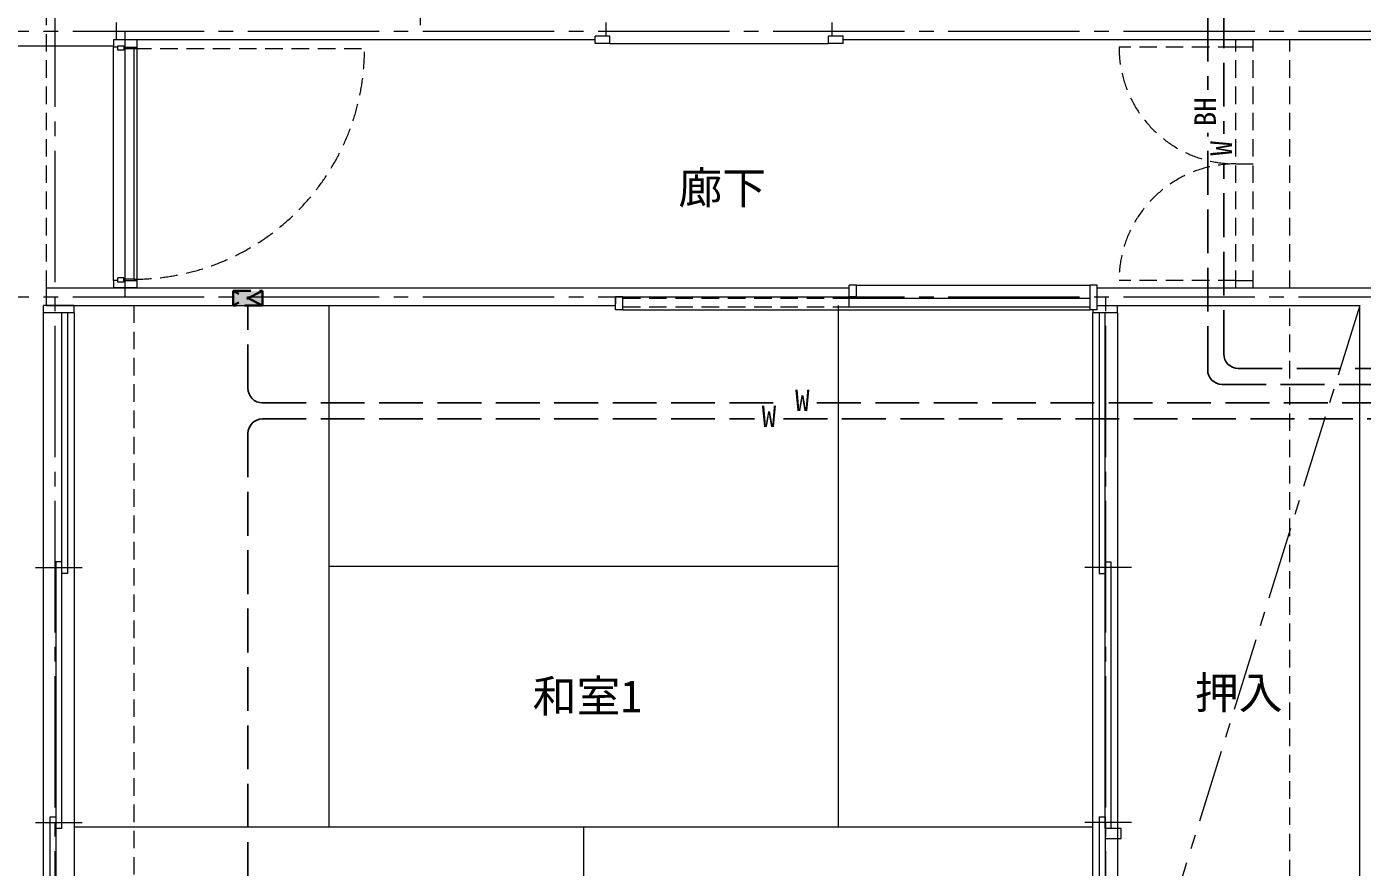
# Model space of a CAD drawing. Units: millimetres at full size, sheet at 1:50; details may follow other scales. Extents: x -9674 to 9699, y -6794 to 6791.
# Drawn here: x -2700 to 1876, y -2093 to 787 of the extents above; entities that cross this region are included whole.
import ezdxf
from ezdxf.enums import TextEntityAlignment as Align

# ---------------------------------------------------------------- set-up
doc = ezdxf.new("R2010")
doc.units = ezdxf.units.MM
doc.header["$LTSCALE"] = 50
for name, pattern in [('CHAIN1', [8, 5, -1, 1, -1]), ('CHAIN2', [12, 9, -1, 1, -1]), ('DASHED1', [1.8, 1.2, -0.6]), ('DASHED3', [4, 3, -1])]:
    doc.linetypes.add(name, pattern=pattern)
for name, color, linetype, lineweight in [('1-0_芯', 134, 'CHAIN2', 9), ('1-2_間仕切', 134, 'Continuous', 9), ('1-3_建具', 134, 'Continuous', 9), ('1-4_仕上げ', 134, 'Continuous', 9), ('1-5_設備', 134, 'Continuous', 9), ('1-7_その他', 134, 'DASHED1', 9), ('1-C_梁', 134, 'DASHED1', 9), ('2-2', 5, 'DASHED3', 25)]:
    doc.layers.add(name, color=color, linetype=linetype, lineweight=lineweight)
doc.layers.add('1-A_文字', color=134, linetype='Continuous')
doc.styles.add('ＭＳ ゴシック', font='')
doc.styles.get('ＭＳ ゴシック').set_extended_font_data('MS Gothic')

msp = doc.modelspace()

# ---------------------------------------------------------------- linework, layer by layer
at = {"layer": '1-0_芯'}
for p, q in [((-2602.5, -3688.13), (-2602.5, 4241.87)), ((-1352.5, 4241.87), (-1352.5, 771.87)), ((-8542.5, 771.87), (8067.5, 771.87)), ((-2362.5, -138.13), (-2362.5, 771.87)), ((-8542.5, -138.13), (2697.5, -138.13)), ((997.5, -3688.13), (997.5, -138.13))]:
    msp.add_line(p, q, dxfattribs=at)
at = {"layer": '1-2_間仕切'}
for p, q in [((-2392.5, 741.87), (-2392.5, 801.87)), ((-715, 754.37), (-715, 801.87)), ((60, 754.37), (60, 801.87)), ((-752.5, 741.87), (-2392.5, 741.87)), ((1923.5, 741.87), (97.5, 741.87)), ((-2632.5, -108.13), (117.5, -108.13)), ((-2632.5, -168.13), (-2632.5, -108.13)), ((967.5, -108.13), (1923.5, -108.13)), ((-2632.5, -168.13), (-682.5, -168.13)), ((-657.5, -138.13), (117.5, -138.13)), ((967.5, -168.13), (1867.5, -168.13)), ((1867.5, -2848.13), (1867.5, -168.13))]:
    msp.add_line(p, q, dxfattribs=at)
at = {"layer": '1-3_建具'}
for p, q in [((-2322.5, 741.87), (-2402.5, 741.87)), ((-2402.5, 741.87), (-2402.5, 716.87)), ((-2322.5, 741.87), (-2322.5, 716.87)), ((-702.5, 754.37), (-752.5, 754.37)), ((-752.5, 729.37), (-752.5, 754.37)), ((-702.5, 729.37), (-702.5, 754.37)), ((47.5, 729.37), (47.5, 754.37)), ((97.5, 754.37), (47.5, 754.37)), ((97.5, 729.37), (97.5, 754.37)), ((-2387.5, 716.87), (-2402.5, 716.87)), ((-2402.5, -83.13), (-2402.5, 716.87)), ((-2387.5, 706.87), (-2387.5, 721.87)), ((-2387.5, 721.87), (-2367.5, 721.87)), ((-2367.5, 706.87), (-2387.5, 706.87)), ((-2367.5, 721.87), (-2367.5, 706.87)), ((-2362.5, 711.87), (-2332.5, 711.87)), ((-2362.5, -78.13), (-2362.5, 711.87)), ((-2332.5, 711.87), (-2332.5, -78.13)), ((-702.5, 729.37), (-752.5, 729.37)), ((-702.5, 729.37), (47.5, 729.37)), ((97.5, 729.37), (47.5, 729.37)), ((-2402.5, -83.13), (-2402.5, -108.13)), ((-2387.5, -83.13), (-2402.5, -83.13)), ((-2367.5, -73.13), (-2387.5, -73.13)), ((-2387.5, -88.13), (-2387.5, -73.13)), ((-2367.5, -88.13), (-2387.5, -88.13)), ((-2367.5, -88.13), (-2367.5, -73.13)), ((-2367.5, -83.13), (-2322.5, -83.13)), ((-2332.5, -78.13), (-2362.5, -78.13)), ((142.5, -98.13), (117.5, -98.13)), ((117.5, -138.13), (117.5, -98.13)), ((142.5, -98.13), (942.5, -98.13)), ((142.5, -138.13), (142.5, -98.13)), ((967.5, -98.13), (942.5, -98.13)), ((942.5, -98.13), (942.5, -183.13)), ((967.5, -183.13), (967.5, -98.13)), ((-2642.5, -193.13), (-2642.5, -168.13)), ((-2537.5, -168.13), (-2642.5, -168.13)), ((-2537.5, -193.13), (-2537.5, -168.13)), ((-682.5, -138.13), (-682.5, -163.13)), ((-682.5, -183.13), (-682.5, -138.13)), ((-657.5, -183.13), (-657.5, -138.13)), ((142.5, -138.13), (117.5, -138.13)), ((117.5, -173.13), (117.5, -143.13)), ((117.5, -143.13), (942.5, -143.13)), ((117.5, -173.13), (942.5, -173.13)), ((1037.5, -193.13), (1037.5, -168.13)), ((-2642.5, -2813.13), (-2642.5, -193.13)), ((-2537.5, -193.13), (-2642.5, -193.13)), ((-2580, -1086.46), (-2580, -193.13)), ((-2560, -193.13), (-2560, -1086.46)), ((-2537.5, -193.13), (-2537.5, -2813.13)), ((-657.5, -183.13), (-682.5, -183.13)), ((-657.5, -183.13), (942.5, -183.13)), ((967.5, -183.13), (942.5, -183.13)), ((952.5, -183.13), (952.5, -193.13)), ((1037.5, -193.13), (952.5, -193.13)), ((952.5, -2813.13), (952.5, -193.13)), ((975, -193.13), (975, -1086.46)), ((995, -1086.46), (995, -193.13)), ((1037.5, -193.13), (1037.5, -2813.13)), ((-2580, -1046.46), (-2600, -1046.46)), ((-2600, -1046.46), (-2600, -1959.8)), ((-2580, -1959.8), (-2580, -1046.46)), ((-2670, -1066.46), (-2510, -1066.46)), ((-2560, -1086.46), (-2580, -1086.46)), ((1085, -1066.46), (925, -1066.46)), ((975, -1086.46), (995, -1086.46)), ((-2620, -1919.8), (-2600, -1919.8)), ((-2620, -2813.13), (-2620, -1919.8)), ((-2600, -1919.8), (-2600, -2813.13)), ((975, -1919.8), (995, -1919.8)), ((975, -1919.8), (975, -2813.13)), ((995, -1919.8), (995, -2813.13)), ((-2670, -1939.8), (-2510, -1939.8)), ((-2580, -1959.8), (-2600, -1959.8)), ((1085, -1939.8), (925, -1939.8))]:
    msp.add_line(p, q, dxfattribs=at)
at = {"layer": '1-3_建具', "linetype": 'DASHED1'}
for p, q in [((1442.5, -108.13), (1442.5, 741.87)), ((1502.5, -108.13), (1502.5, 741.87)), ((-2332.5, 711.87), (-1542.5, 711.87)), ((1442.5, 716.87), (1042.5, 716.87)), ((1502.5, 716.87), (1442.5, 716.87)), ((1442.5, 316.87), (1502.5, 316.87)), ((1442.5, -83.13), (1042.5, -83.13)), ((1442.5, -83.13), (1502.5, -83.13)), ((-657.5, -143.13), (117.5, -143.13)), ((-657.5, -173.13), (117.5, -173.13))]:
    msp.add_line(p, q, dxfattribs=at)
at = {"layer": '1-3_建具'}
for points in [[(-2367.5, 716.87), (-2322.5, 716.87), (-2322.5, -83.13)], [(-2322.5, -83.13), (-2322.5, -108.13), (-2402.5, -108.13)], [(-657.5, -183.13), (-657.5, -138.13), (-682.5, -138.13)], [(995, -1959.8), (995, -1046.46), (1015, -1046.46), (1015, -1959.8)]]:
    msp.add_lwpolyline(points, dxfattribs=at)
msp.add_lwpolyline([(995, -1994.8), (1050, -1994.8), (1050, -1959.8), (995, -1959.8)], close=True, dxfattribs=at)
at = {"layer": '1-3_建具', "linetype": 'DASHED1'}
for centre, radius, start, end in [((-2332.5, 711.87), 790, 270, 360), ((1442.5, 716.87), 400, 180, 270), ((1442.5, -83.13), 400, 90, 180)]:
    msp.add_arc(centre, radius, start, end, dxfattribs=at)
at = {"layer": '1-4_仕上げ'}
for p, q in [((-1665, -168.13), (-1665, -1954.8)), ((80, -168.13), (80, -1954.8)), ((-1665, -1061.46), (80, -1061.46)), ((-2537.5, -1954.8), (952.5, -1954.8)), ((-792.5, -1954.8), (-792.5, -2848.13))]:
    msp.add_line(p, q, dxfattribs=at)
at = {"layer": '1-5_設備'}
msp.add_line((-3235.93, 721.87), (-2402.5, 721.87), dxfattribs=at)
at = {"layer": '1-7_その他', "linetype": 'CHAIN1'}
msp.add_line((1867.5, -168.13), (1037.5, -2838.13), dxfattribs=at)
at = {"layer": '1-C_梁'}
for p, q in [((-2632.5, -108.13), (-2632.5, 3116.87)), ((1627.5, -108.13), (1627.5, 741.87)), ((-2332.5, -168.13), (-2332.5, -2848.13)), ((1627.5, -2848.13), (1627.5, -168.13))]:
    msp.add_line(p, q, dxfattribs=at)
at = {"layer": '2-2'}
for p, q in [((1401.19, 863.39), (1401.19, 420.17)), ((1346.23, 817.23), (1346.23, 570.65)), ((1346.23, -388.89), (1346.23, 423.82)), ((1401.19, -333.94), (1401.19, 320.17)), ((-1942.3, -452.01), (-1942.3, -168.13)), ((1451.19, -383.94), (1954.55, -383.94)), ((1396.23, -438.89), (1954.55, -438.89)), ((-1892.3, -502.01), (-92.41, -502.01)), ((7.59, -502.01), (1954.55, -502.01)), ((-1892.3, -556.96), (-206.76, -556.96)), ((-106.76, -556.96), (1954.55, -556.96)), ((-1942.3, -606.96), (-1942.3, -2504.01))]:
    msp.add_line(p, q, dxfattribs=at)
at = {"layer": '2-2', "color": 4, "linetype": 'DASHED1', "lineweight": 35}
for p, q in [((-1892.3, -168.13), (-1992.3, -118.13)), ((-1892.3, -118.13), (-1992.3, -168.13)), ((-1992.3, -118.13), (-1992.3, -168.13)), ((-1992.3, -118.13), (-1892.3, -118.13)), ((-1892.3, -118.13), (-1892.3, -168.13)), ((-1892.3, -168.13), (-1992.3, -168.13))]:
    msp.add_line(p, q, dxfattribs=at)
at = {"layer": '2-2', "linetype": 'Continuous'}
for centre, start, end in [((1451.19, -333.94), 180, 270), ((1396.23, -388.89), 180, 270), ((-1892.3, -452.01), 180, 270), ((-1892.3, -606.96), 90, 180)]:
    msp.add_arc(centre, 50, start, end, dxfattribs=at)
at = {"layer": '2-2', "color": 150}
msp.add_solid([(-1892.3, -118.13), (-1992.3, -118.13), (-1892.3, -168.13), (-1992.3, -168.13)], dxfattribs=at)

# ---------------------------------------------------------------- texts
at = {"layer": '1-A_文字', "style": 'ＭＳ ゴシック'}
for s, p in [('廊下', (-467.09, 147.16)), ('和室1', (-966.04, -1594.7)), ('押入', (1302.5, -1583.13))]:
    msp.add_text(s, height=110, dxfattribs=at).set_placement(p, align=Align.BOTTOM_LEFT)
at = {"layer": '2-2', "color": 7, "style": 'ＭＳ ゴシック'}
for s, p in [('BH', (1396.23, 445.65)), ('W', (1451.19, 345.17))]:
    msp.add_text(s, height=73.31, rotation=90, dxfattribs=at).set_placement(p, align=Align.BOTTOM_LEFT)
for p in [(-67.41, -552.01), (-181.76, -606.96)]:
    msp.add_text('W', height=73.31, dxfattribs=at).set_placement(p, align=Align.BOTTOM_LEFT)

doc.saveas('drawing.dxf')
